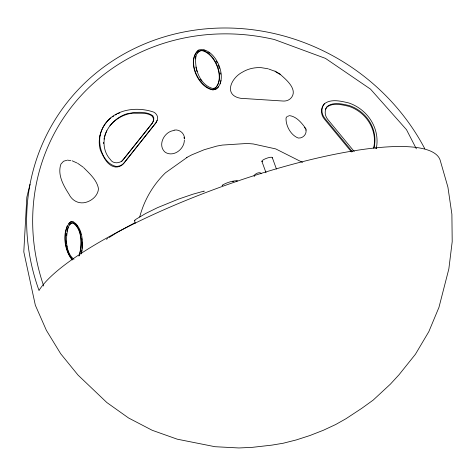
<?xml version="1.0" encoding="UTF-8"?>
<svg xmlns="http://www.w3.org/2000/svg" width="476" height="476" viewBox="0 0 476 476"><rect width="100%" height="100%" fill="white"/><g stroke="black" fill="none" stroke-linecap="round" stroke-linejoin="round"><path stroke-width="0.71" d="M82.158 248.46L82.074 242.028M184.337 139.926C184.569 149.03 173.514 157.58 165.214 152.249C157.009 145.251 164.422 131.221 174.127 130.525M103.506 143.627L103.661 142.354M104.042 139.171L104.179 138.022M66.414 235.608L66.7 233.436M81.515 253.006L81.973 249.763M195.374 58.917L195.773 56.269L197.379 52.842L199.444 50.914L202.056 50.242C215.235 52.854 225.475 77.814 215.479 87.834L212.873 88.506C199.801 85.031 193.982 68.241 196.005 55.9M220.245 83.919L220.941 80.432M30.024 184.325L26.84 197.147L23.8 251.84L35.343 305.247L46.374 330.326L60.684 353.739L78.028 375.082L106.874 402.559L128.603 418.005L152.207 430.286L177.268 439.187L214.991 446.708L238.952 447.964L252.256 447.351L271.897 445.125L283.268 443.221L296.227 439.943L309.906 435.528L323.359 430.268L335.675 424.527L346.016 418.696L361.849 408.271L373.178 400.102L390.362 384.174L398.971 374.814L415.417 354.263L428.828 331.641L438.967 307.329L448.844 268.928L452.2 241.659L451.891 214.236L447.916 187.139L440.342 160.828A215.033 49.105 -19.9 0 0 251.905 176.328A215.033 49.105 -19.9 0 0 39.014 290.443A215.033 201.039 31.9 0 1 152.885 40.674A215.033 201.039 31.9 0 1 424.818 148.786M66.991 231.271L68.026 227.629L69.68 224.565L71.382 223L73.256 222.673C82.812 228.867 82.55 246.491 78.927 256.106M68.258 227.26C65.557 237.554 65.051 252.096 73.959 259.355M79.26 255.398C81.902 245.533 82.574 229.307 73.024 223.042L71.15 223.369L69.448 224.934M67.187 225.892C63.677 236.899 64.718 250.65 72.513 259.61M81.348 253.886C83.484 243.165 83.092 228.034 72.995 221.513L70.805 221.679C61.154 230.426 64.355 250.888 72.281 259.979M104.488 136.779C107.445 126.033 116.096 117.352 126.616 113.847C134.91 112.223 145.537 110.741 152.832 115.716L153.796 117.983L153.653 120.529L152.439 122.927L123.54 159.395C120.416 163.589 113.038 164.291 110.254 159.383C103.161 151.725 102.304 139.98 106.808 130.787M157.11 120.327L155.819 123.016L123.754 163.399A10.549 9.865 31.9 0 1 115.537 167.034C107.386 165.987 103.524 156.967 100.46 150.38C96.848 138.677 101.442 125.64 110.813 117.989M135.351 223.196L134.381 220.513L136.386 219.008L145.751 213.45L157.526 207.655L178.262 199.194L193.042 194.16L204.204 191.06A2.029 0.464 -19.9 0 1 203.918 191.429M198.45 50.313C186.027 60.619 198.266 87.959 212.927 89.881L216.253 88.804L218.746 86.769M287.105 116.495L286.046 117.983C285.624 125.765 290.901 135.321 298.279 138.046C302.712 138.552 307.288 134.113 305.836 129.633M109.896 125.854C115.537 118.869 123.79 114.216 132.709 113.109C139.141 113.675 147.161 111.925 152.439 116.346L153.403 118.613L153.26 121.166L152.046 123.564L121.66 161.435M324.709 103.673L323.644 104.732A12.257 11.46 31.9 0 0 324.287 118.958L351.502 151.963M197.153 53.211L199.218 51.283L201.83 50.611C215.003 53.223 225.249 78.183 215.253 88.203L213.296 88.709M236.852 181.314L237.268 180.648C232.032 180.898 226.6 182.617 222.096 185.301L222.714 185.652M68.592 223.541L70.573 222.048L72.031 221.935M106.487 239.285L107.683 238.476M108.879 237.661L118.203 231.776L134.654 222.875M112.544 116.864L113.699 116.114M115.436 114.99L116.59 114.234M186.515 157.615L191.774 154.849L204.192 149.726L216.824 146.078L222.346 145.073L247.222 143.46L253.262 143.96L275.747 148.917L302.534 162.399M186.991 157.496L165.475 172.8A108.796 101.715 31.9 0 0 139.718 216.955M117.822 113.609L119.779 112.866M287.7 116.293L288.884 115.894M66.735 160.311L63.54 161.245L60.928 164.095C57.209 174.662 63.457 185.551 69.02 194.256C72.519 201.473 80.146 204.728 87.596 201.782C93.117 199.7 98.032 194.886 98.49 188.764C97.044 180.208 89.684 173.71 83.788 167.754M212.927 89.881L216.021 89.173C229.331 79.159 215.235 46.136 198.676 49.944C186.259 60.25 198.492 87.59 213.153 89.512M232.71 181.63L233.674 181.463M135.029 220.566L134.381 220.513M174.121 130.126C179.333 129.02 184.474 133.197 184.545 138.51M289.426 115.609C296.667 116.566 301.719 122.969 305.741 128.526M67.372 160.126L70.793 160.608M268.053 68.776L261.306 67.675A33.683 31.493 31.9 0 0 242.242 72.263C230.884 78.171 223.387 95.295 240.683 98.306L283.25 101.043A10.383 9.704 31.9 0 0 290.711 98.401C298.535 90.089 286.611 79.962 280.608 74.732M203.633 50.004L205.025 50.272M268.702 69.014L274.569 71.156M72.162 160.805L76.91 162.935M274.848 71.001L280.727 74.488M275.777 71.87L280.007 74.375M77.588 163.238L83.282 167.266M208.661 52.259L209.666 53.169M75.874 224.017L77.166 225.475M70.519 256.933L71.436 257.992M354.269 151.594L327.72 119.393A11.061 10.341 31.9 0 1 327.137 106.553C333.271 101.549 342.506 104.006 349.521 105.648A35.95 33.612 31.9 0 1 373.928 147.994M352.43 151.796L324.751 118.221A12.257 11.46 31.9 0 1 324.108 103.994C330.897 98.449 341.131 101.174 348.902 102.989A39.835 37.241 31.9 0 1 376.248 148.637M304.432 127.342L305.277 128.52M200.586 79.373L201.8 81.069M216.217 61.106L217.127 62.778M416.363 148.851L406.492 129.68L370.507 89.131L325.471 58.387L274.468 39.55A208.893 195.297 31.9 0 0 43.703 286.005M218.27 65.099L219.466 68.354M272.29 157.592L276.443 169.063M261.877 161.305L266.03 172.782M197.094 71.674L195.844 66.991M79.302 229.622L80.408 232.746M67.83 250.412L68.907 253.756M305.824 128.675L306.211 130.192M80.628 233.371L80.92 234.704M220.59 72.917L220.852 74.22M66.86 245.824L67.11 247.133M67.36 248.436L67.61 249.745M184.004 137.201L184.26 138.611M81.699 238.297L81.86 239.904M66.378 241.04L66.616 243.795M376.189 147.197A39.835 37.241 31.9 0 1 375.939 148.655M262.734 161.667A5.528 1.261 -19.9 0 1 266.084 158.472A5.528 1.261 -19.9 0 1 272.195 157.972M254.398 176.519A3.51 1.529 -24 0 1 254.779 174.716L256.165 173.692A3.772 1.648 -24 0 1 259.575 172.711L260.681 173.008A3.51 1.529 -24 0 1 260.949 173.782M325.37 109.653A11.061 10.341 31.9 0 1 326.679 107.29C332.813 102.286 342.048 104.744 349.057 106.386A35.95 33.612 31.9 0 1 373.642 148.018M100.043 135.702C98.181 147.251 103.584 163.363 115.93 166.404A10.549 9.865 31.9 0 0 124.153 162.768L156.211 122.386L157.502 119.69A6.801 6.361 31.9 0 0 153.819 112.157C132.727 104.821 105.303 111.223 100.043 135.702"/></g></svg>
